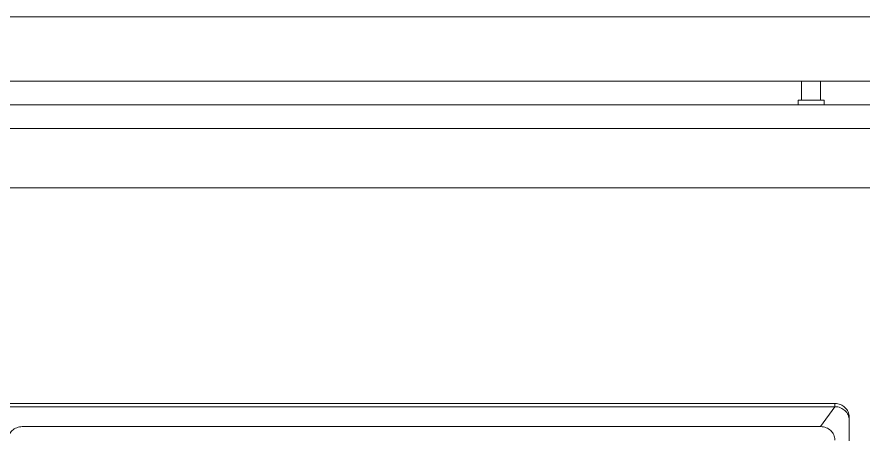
# Model space of a CAD drawing. Extents: x -681219 to -550379, y -242630 to -158199.
# Drawn here: x -671862 to -671684, y -214284.8 to -214197 of the extents above; entities that cross this region are included whole.
import ezdxf

# ---------------------------------------------------------------- set-up
doc = ezdxf.new("R2010")
doc.units = 0
doc.header["$LTSCALE"] = 1000
doc.linetypes.add('DASHED2', pattern=[9.525, 6.35, -3.175])
doc.layers.get('0').update_dxf_attribs({"linetype": 'CONTINUOUS'})
doc.layers.add('future', color=4, linetype='DASHED2', lineweight=0)

# ---------------------------------------------------------------- blocks, each defined once
blk = doc.blocks.new('A$Caddf9ae6')
at = {"color": 0}
for p, q in [((-280.69, -3090.97), (-280.69, -3534.97)), ((-316.69, -3484.97), (-316.69, -3140.97)), ((-304.19, -3475.97), (-304.19, -3149.97)), ((-294.19, -3447.97), (-294.19, -3177.97)), ((-299.19, -3437.97), (-299.19, -3187.97)), ((-365.56, -3219.97), (-491.48, -3219.97)), ((-365.56, -3219.97), (-491.48, -3219.97)), ((-364.88, -3219.97), (-365.56, -3219.97)), ((-364.88, -3219.97), (-365.56, -3219.97)), ((-366.93, -3225.97), (-362.74, -3222.97)), ((-362.74, -3222.97), (-366.93, -3225.97)), ((-362.74, -3396.97), (-362.74, -3222.97)), ((-362.74, -3222.97), (-362.06, -3222.97)), ((-362.74, -3222.97), (-362.06, -3222.97)), ((-362.74, -3396.97), (-362.74, -3222.97)), ((-362.06, -3222.97), (-362.06, -3396.97)), ((-362.06, -3222.97), (-362.06, -3396.97)), ((-366.93, -3225.97), (-366.93, -3393.97)), ((-366.93, -3225.97), (-366.93, -3393.97)), ((-299.19, -3225.22), (-298.19, -3225.22)), ((-298.19, -3230.72), (-298.19, -3225.22)), ((-298.19, -3225.97), (-294.19, -3225.97)), ((-299.19, -3230.72), (-298.19, -3230.72)), ((-298.19, -3229.97), (-294.19, -3229.97))]:
    blk.add_line(p, q, dxfattribs=at)
for centre, major_axis, start_param, end_param in [((-365.56, -3222.97), (0, 3), 4.712389, 6.283185), ((-365.56, -3222.97), (0, 3), 4.712389, 6.283185), ((-364.88, -3222.97), (0, 3), 4.712389, 6.283185), ((-364.88, -3222.97), (0, 3), 4.712389, 6.283185), ((-369.75, -3225.97), (0, 3), 4.712389, 6.283185), ((-369.75, -3225.97), (0, 3), 4.712389, 6.283185), ((-369.75, -3393.97), (0, -3), 0, 1.570796), ((-369.75, -3393.97), (0, -3), 0, 1.570796)]:
    blk.add_ellipse(centre, major_axis=major_axis, ratio=0.939693, start_param=start_param, end_param=end_param, dxfattribs=at)

msp = doc.modelspace()

# ---------------------------------------------------------------- block references
at = {"layer": 'future', "xscale": -1, "rotation": 270}
msp.add_blockref('A$Caddf9ae6', (-668466.9156, -213916.3249), dxfattribs=at)

doc.saveas('drawing.dxf')
